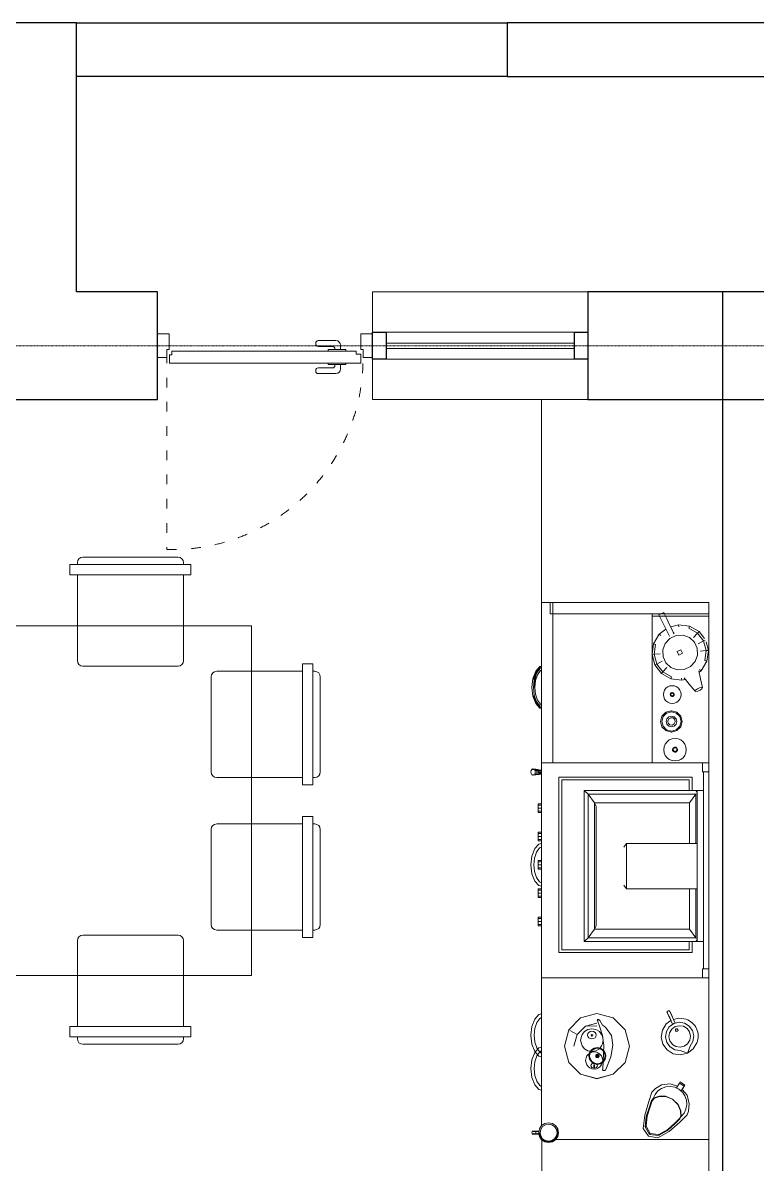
# Model space of a CAD drawing. Header units: millimetres. Extents: x 220309 to 250673, y 235861 to 255830.
# Drawn here: x 236499 to 239228, y 251156 to 255398 of the extents above; entities that cross this region are included whole.
import ezdxf

# ---------------------------------------------------------------- set-up
doc = ezdxf.new("R2010")
doc.units = ezdxf.units.MM
doc.linetypes.add('ACAD_ISO03W100', pattern=[30, 12, -18])
doc.linetypes.add('DASHDOTX2', pattern=[2, 1, -0.5, 0, -0.5])
for name, color, linetype, lineweight in [('Axes', 40, 'DASHDOTX2', 9), ('Door', 59, 'Continuous', 9), ('furniture', 46, 'Continuous', 9), ('Line', 7, 'Continuous', 9), ('Profile', 4, 'Continuous', 15), ('Wall', 5, 'Continuous', 30), ('winows', 4, 'Continuous', 18)]:
    doc.layers.add(name, color=color, linetype=linetype, lineweight=lineweight)

# ---------------------------------------------------------------- blocks, each defined once
blk = doc.blocks.new('q1')
at = {"layer": 'Door', "lineweight": 9}
for p, q in [((-680.9, 70), (-680.9, 86)), ((-663.1, 103.7), (-597.4, 103.7)), ((-588.5, 94.9), (-588.5, 91.3)), ((-45.3, 64.6), (-756.7, 64.6)), ((-756.7, 64.6), (-756.7, 31.8)), ((-699.8, 64.8), (-699.8, 70)), ((-699.8, 70), (-635.1, 70)), ((-659.6, 73.6), (-659.6, 70)), ((-597.4, 82.4), (-650.7, 82.4)), ((-635.1, 70), (-635.1, 64.8)), ((-45.3, 64.6), (-45.3, 34.3)), ((-756.7, 31.8), (-738.9, 31.8)), ((-738.9, 31.8), (-738.9, 20.2)), ((-54.2, 20.2), (-738.9, 20.2)), ((-699.8, 14), (-699.8, 20.2)), ((-635.1, 14), (-699.8, 14)), ((-680.9, 14), (-680.9, -1.1)), ((-659.6, 11.4), (-659.6, 14)), ((-597.4, 2.5), (-650.7, 2.5)), ((-635.1, 20.1), (-635.1, 14)), ((-45.3, 34.3), (-54.2, 34.3)), ((-54.2, 34.3), (-54.2, 20.2)), ((-663.1, -18.8), (-597.4, -18.8)), ((-588.5, -9.9), (-588.5, -6.4))]:
    blk.add_line(p, q, dxfattribs=at)
at = {"layer": 'Door', "linetype": 'ACAD_ISO03W100', "lineweight": 9, "ltscale": 3}
blk.add_lwpolyline([(-35.6, 29), (-35.6, 757.9)], dxfattribs=at)
at = {"layer": 'Door', "lineweight": 9}
for points in [[(-800, 44.4), (-764.4, 44.4), (-764.4, 13.6), (-755.6, 13.6), (-755.6, -44.4), (-800, -44.4)], [(0, 44.4), (-35.6, 44.4), (-35.6, 13.6), (-44.4, 13.6), (-44.4, -44.4), (0, -44.4)]]:
    blk.add_lwpolyline(points, close=True, dxfattribs=at)
at = {"layer": 'Door', "linetype": 'ACAD_ISO03W100', "lineweight": 9, "ltscale": 3}
blk.add_arc((-53.3, 47), 711.1, 88.5671, 180.2072, dxfattribs=at)
at = {"layer": 'Door', "lineweight": 9}
for centre, radius, start, end in [((-663.1, 86), 17.8, 90, 180), ((-597.4, 94.9), 8.89, 0, 90), ((-597.4, 91.3), 8.89, 270, 0), ((-650.7, 73.6), 8.89, 90, 180), ((-650.7, 11.4), 8.89, 180, 270), ((-597.4, -6.4), 8.89, 0, 90), ((-663.1, -1.1), 17.8, 180, 270), ((-597.4, -9.9), 8.89, 270, 0)]:
    blk.add_arc(centre, radius, start, end, dxfattribs=at)
blk = doc.blocks.new('1151')
at = {"color": 0}
for p, q in [((-1589.7, 173.1), (-1589.7, -417.5)), ((1606.4, 173.1), (-1589.7, 173.1)), ((-1547.6, -417.5), (-1547.6, 173.1)), ((-1538.4, 173.2), (-1538.4, -37.8)), ((-1410.6, 170.7), (-1442.8, 162.3)), ((-1410.6, 170.7), (-1410.1, 162.7)), ((-1370.6, 164.9), (-1410.6, 170.7)), ((-993.6, 173.2), (-993.6, 148.9)), ((-993.6, -449.2), (-993.6, 173.1)), ((-960.2, 148.9), (-960.2, 173.2)), ((-227, 173.2), (-227, 148.9)), ((-193.6, 148.9), (-193.6, 173.2)), ((406.4, -396.1), (406.4, 173.1)), ((-1501.5, 100.8), (-1481.5, 136)), ((-1494, 98.1), (-1475.5, 130.6)), ((-1481.5, 136), (-1455.1, 156.3)), ((-1481.5, 136), (-1475.5, 130.6)), ((-1475.5, 130.6), (-1446.1, 153.3)), ((-1475.5, 130.6), (-1458.6, 115.5)), ((-1446.1, 153.3), (-1449, 159.3)), ((-1410.1, 162.7), (-1446.1, 153.3)), ((-1446.1, 153.3), (-1436, 132.9)), ((-1441.8, 119.2), (-1419, 129.8)), ((-1419, 129.8), (-1393.8, 130.7)), ((-1410.1, 162.7), (-1408.5, 140)), ((-1373, 157.4), (-1410.1, 162.7)), ((-1393.8, 130.7), (-1370, 121.7)), ((-1370.6, 164.9), (-1373, 157.4)), ((-1335.5, 144.1), (-1370.6, 164.9)), ((-1335.5, 144.1), (-1340.6, 138.2)), ((-1329.7, 136.6), (-1335.5, 144.1)), ((-1305.2, 141.9), (-1335.3, 135.3)), ((-1272.7, 148.7), (-1305.2, 141.9)), ((-1272.7, 148.7), (-1273.8, 145.5)), ((-1273.8, 145.5), (-1272, 138.4)), ((-1268.8, 146.7), (-1272.7, 148.7)), ((-1272, 138.4), (-1268, 130)), ((-1263.8, 140.3), (-1268.8, 146.7)), ((-1268, 130), (-1263.4, 123.4)), ((-1259.9, 131.8), (-1263.8, 140.3)), ((-1258.5, 124.5), (-1259.9, 131.8)), ((-993.6, 148.9), (-960.2, 148.9)), ((-960.2, 153.2), (-227, 153.2)), ((-889.8, 129.1), (-889.8, 152.8)), ((-889.8, -290.2), (-889.8, 130.7)), ((-329.3, 129.1), (-889.8, 129.1)), ((-889.8, 129.1), (-885.6, 125.9)), ((-693.9, 128.9), (-524.6, 128.9)), ((-693.9, -133.4), (-693.9, 128.9)), ((-524.6, 128.9), (-524.6, -133.4)), ((-333.5, 125.9), (-329.3, 129.1)), ((-329.3, 152.8), (-329.3, 129.1)), ((-329.3, 129.1), (-329.3, -290.2)), ((-227, 148.9), (-193.6, 148.9)), ((-193.6, -443.6), (-193.6, 148.9)), ((47.5, 128.3), (70.2, 114.3)), ((-1506.6, 60.3), (-1501.5, 100.8)), ((-1501.5, 100.8), (-1494, 98.1)), ((-1467.3, 76.7), (-1458.8, 100.6)), ((-1458.8, 100.6), (-1441.8, 119.2)), ((-1370, 121.7), (-1351.3, 104.2)), ((-1351.3, 104.2), (-1340.6, 81)), ((-1308.6, 80.3), (-1285.7, 99.5)), ((-1285.7, 99.5), (-1259.9, 121.2)), ((-1263.4, 123.4), (-1259.9, 121.2)), ((-1259.9, 121.2), (-1258.5, 124.5)), ((-1063.2, 83.1), (-1053.2, 87.4)), ((-1053.2, 87.4), (-1042, 88.9)), ((-1042, 88.9), (-1030.9, 87.4)), ((-1030.9, 87.4), (-1020.9, 83.1)), ((-889.8, 110.1), (-940.5, 110.1)), ((-940.5, 110.1), (-940.5, -384.5)), ((-889.8, 99.6), (-929.9, 99.6)), ((-929.9, 99.6), (-929.9, -373.9)), ((-878.9, 125.9), (-876.4, 124.8)), ((-876.4, 124.8), (-693.9, 124.8)), ((-876.4, 124.8), (-876.4, -275.9)), ((-844.5, 100.9), (-876.4, 124.8)), ((-844.5, 100.9), (-693.9, 100.9)), ((-844.5, -252), (-844.5, 100.9)), ((-524.6, 124.8), (-342.7, 124.8)), ((-524.6, 100.9), (-374.6, 100.9)), ((-342.7, 124.8), (-374.6, 100.9)), ((-374.6, 100.9), (-374.6, -252)), ((-342.7, 124.8), (-340.2, 125.9)), ((-342.7, -275.9), (-342.7, 124.8)), ((-287.9, 110.1), (-329.3, 110.1)), ((-298.5, 99.6), (-329.3, 99.6)), ((-298.5, -373.9), (-298.5, 99.6)), ((-287.9, -384.5), (-287.9, 110.1)), ((-44.6, 61.5), (-40.4, 87.9)), ((-25.6, 82.4), (-14.9, 99.9)), ((-14.9, 99.9), (1.7, 111.9)), ((-13.9, 78), (-5.7, 91.4)), ((-5.7, 91.4), (7, 100.5)), ((1.7, 111.9), (21.7, 116.7)), ((7, 100.5), (22.2, 104.2)), ((21.7, 116.7), (42, 113.5)), ((22.2, 104.2), (37.6, 101.7)), ((37.6, 101.7), (51, 93.6)), ((42, 113.5), (59.5, 102.8)), ((51, 93.6), (60.1, 80.9)), ((59.5, 102.8), (85.9, 92.7)), ((70.2, 114.3), (85.9, 92.7)), ((85.9, 92.7), (76.3, 66.2)), ((85.9, 92.7), (92.1, 66.8)), ((242, 92.3), (220.9, 73.2)), ((273.9, 99.9), (242, 92.3)), ((244.6, 83.6), (260.4, 89.2)), ((260.4, 89.2), (277.1, 90.6)), ((300.9, 97), (273.9, 99.9)), ((277.1, 90.6), (293.6, 87.5)), ((293.6, 87.5), (308.7, 80.3)), ((315.4, 91.7), (300.9, 97)), ((315.4, 91.7), (342.9, 64.7)), ((-1506.6, 60.3), (-1498.7, 60.7)), ((-1498.6, 30.8), (-1506.6, 60.3)), ((-1473, 43.4), (-1479, 40.4)), ((-1466, 51.1), (-1467.3, 76.7)), ((-1455.2, 27.9), (-1466, 51.1)), ((-1400.3, 74.7), (-1413.7, 68.2)), ((-1413.7, 68.2), (-1407, 54.5)), ((-1407, 54.5), (-1393.6, 61.1)), ((-1393.6, 61.1), (-1400.3, 74.7)), ((-1339.3, 55.4), (-1347.8, 31.5)), ((-1340.6, 81), (-1339.3, 55.4)), ((-1300, 71.8), (-1307.9, 71.4)), ((-1305.1, 31.3), (-1300, 71.8)), ((-1300, 71.8), (-1303.5, 84.6)), ((-1279.9, 36.6), (-1278.8, 45.3)), ((-1278.8, 45.3), (-1275.4, 53.2)), ((-1275.4, 53.2), (-1270.2, 59.9)), ((-1270.2, 59.9), (-1263.6, 65.1)), ((-1263.6, 65.1), (-1255.7, 68.4)), ((-1255.7, 68.4), (-1246.9, 69.6)), ((-1252, 41.7), (-1250.6, 42.9)), ((-1250.6, 42.9), (-1248.8, 43.6)), ((-1250.3, 42.4), (-1248.7, 43)), ((-1248.8, 43.6), (-1246.9, 43.9)), ((-1248.7, 43), (-1246.9, 43.3)), ((-1246.9, 69.6), (-1238.1, 68.4)), ((-1246.9, 43.9), (-1245, 43.6)), ((-1246.9, 43.3), (-1245.1, 43)), ((-1245.1, 43), (-1243.5, 42.4)), ((-1245, 43.6), (-1243.2, 42.9)), ((-1243.2, 42.9), (-1241.7, 41.7)), ((-1238.1, 68.4), (-1230.2, 65.1)), ((-1230.2, 65.1), (-1223.5, 59.9)), ((-1223.5, 59.9), (-1218.4, 53.2)), ((-1218.4, 53.2), (-1215, 45.3)), ((-1215, 45.3), (-1213.8, 36.6)), ((-1181.3, 53.7), (-1186.7, 33.7)), ((-1182.7, 33.7), (-1177.9, 51.7)), ((-1167.1, 67.9), (-1181.3, 53.7)), ((-1177.9, 51.7), (-1165.1, 64.5)), ((-1147.1, 73.3), (-1167.1, 67.9)), ((-1167.1, 33.7), (-1164.4, 43.8)), ((-1165.1, 64.5), (-1147.1, 69.3)), ((-1164.4, 43.8), (-1157.2, 51)), ((-1154.1, 45.8), (-1159.9, 39.4)), ((-1157.2, 51), (-1147.1, 53.7)), ((-1145.7, 47.6), (-1154.1, 45.8)), ((-1127.1, 67.9), (-1147.1, 73.3)), ((-1147.1, 69.3), (-1129.1, 64.5)), ((-1147.1, 53.7), (-1137, 51)), ((-1137.8, 44.1), (-1145.7, 47.6)), ((-1133.5, 36.6), (-1137.8, 44.1)), ((-1137, 51), (-1129.8, 43.8)), ((-1129.8, 43.8), (-1127.1, 33.7)), ((-1129.1, 64.5), (-1116.3, 51.7)), ((-1112.9, 53.7), (-1127.1, 67.9)), ((-1116.3, 51.7), (-1111.4, 33.7)), ((-1107.5, 33.7), (-1112.9, 53.7)), ((-1084, 46.9), (-1082.5, 58)), ((-1082.5, 35.7), (-1084, 46.9)), ((-1082.5, 58), (-1078.3, 68.1)), ((-1078.3, 68.1), (-1071.7, 76.6)), ((-1071.7, 76.6), (-1063.2, 83.1)), ((-1051.3, 46.9), (-1051, 49.4)), ((-1051, 44.4), (-1051.3, 46.9)), ((-1051, 49.4), (-1050.1, 51.6)), ((-1050.1, 42.2), (-1051, 44.4)), ((-1050.6, 46.9), (-1050.3, 49.2)), ((-1050.3, 44.6), (-1050.6, 46.9)), ((-1050.3, 49.2), (-1049.4, 51.2)), ((-1049.4, 42.6), (-1050.3, 44.6)), ((-1050.1, 51.6), (-1048.6, 53.4)), ((-1049.5, 46.9), (-1049.2, 48.8)), ((-1049.2, 45), (-1049.5, 46.9)), ((-1049.4, 51.2), (-1048.1, 52.9)), ((-1048.1, 40.9), (-1049.4, 42.6)), ((-1049.2, 48.8), (-1048.5, 50.4)), ((-1048.5, 43.3), (-1049.2, 45)), ((-1048.6, 53.4), (-1046.7, 54.9)), ((-1048.5, 50.4), (-1047.4, 51.9)), ((-1047.4, 41.9), (-1048.5, 43.3)), ((-1048.1, 52.9), (-1046.4, 54.3)), ((-1047.4, 51.9), (-1046, 53)), ((-1046.7, 54.9), (-1044.5, 55.8)), ((-1046.4, 54.3), (-1044.3, 55.1)), ((-1046, 53), (-1044.3, 53.7)), ((-1044.5, 55.8), (-1042, 56.2)), ((-1044.3, 55.1), (-1042, 55.4)), ((-1044.3, 53.7), (-1042.4, 53.9)), ((-1042.4, 53.9), (-1040.6, 53.7)), ((-1042, 56.2), (-1039.6, 55.8)), ((-1042, 55.4), (-1039.8, 55.1)), ((-1040.6, 53.7), (-1038.9, 53)), ((-1039.8, 55.1), (-1037.7, 54.3)), ((-1039.6, 55.8), (-1037.4, 54.9)), ((-1038.9, 53), (-1037.5, 51.9)), ((-1037.7, 54.3), (-1036, 52.9)), ((-1037.5, 51.9), (-1036.4, 50.4)), ((-1036.4, 43.3), (-1037.5, 41.9)), ((-1037.4, 54.9), (-1035.5, 53.4)), ((-1036.4, 50.4), (-1035.7, 48.8)), ((-1035.7, 45), (-1036.4, 43.3)), ((-1036, 52.9), (-1034.7, 51.2)), ((-1034.7, 42.6), (-1036, 40.9)), ((-1035.7, 48.8), (-1035.4, 46.9)), ((-1035.4, 46.9), (-1035.7, 45)), ((-1035.5, 53.4), (-1034, 51.6)), ((-1034.7, 51.2), (-1033.8, 49.2)), ((-1033.8, 44.6), (-1034.7, 42.6)), ((-1034, 51.6), (-1033.1, 49.4)), ((-1033.1, 44.4), (-1034, 42.2)), ((-1033.8, 49.2), (-1033.5, 46.9)), ((-1033.5, 46.9), (-1033.8, 44.6)), ((-1033.1, 49.4), (-1032.8, 46.9)), ((-1032.8, 46.9), (-1033.1, 44.4)), ((-1020.9, 83.1), (-1012.4, 76.6)), ((-1012.4, 76.6), (-1005.8, 68.1)), ((-1005.8, 68.1), (-1001.6, 58)), ((-1001.6, 58), (-1000.1, 46.9)), ((-1000.1, 46.9), (-1001.6, 35.7)), ((-64.4, 30.1), (-25.9, 47.8)), ((-39.8, 41.4), (-44.6, 61.5)), ((-28.9, 62.1), (-25.6, 82.4)), ((-24.1, 42.2), (-28.9, 62.1)), ((-16.3, 62.6), (-13.9, 78)), ((-12.7, 47.4), (-16.3, 62.6)), ((-3.5, 34.7), (-12.7, 47.4)), ((-2.4, 57.9), (-5.1, 55)), ((-5.1, 55), (-5, 51)), ((-5, 51), (-2, 48.2)), ((1.6, 58.1), (-2.4, 57.9)), ((-2, 48.2), (2, 48.4)), ((4.6, 55.4), (1.6, 58.1)), ((2, 48.4), (4.8, 51.3)), ((4.8, 51.3), (4.6, 55.4)), ((61.3, 50.3), (53.1, 36.9)), ((60.1, 80.9), (63.8, 65.7)), ((63.8, 65.7), (61.3, 50.3)), ((73.1, 45.9), (62.3, 28.4)), ((76.3, 66.2), (73.1, 45.9)), ((92.1, 66.8), (87.9, 40.4)), ((204.4, 83.8), (193, 66.2)), ((193, 66.2), (197.4, 63.3)), ((197.4, 63.3), (208.9, 81)), ((197.4, 63.3), (215.1, 51.9)), ((199.4, 28.7), (209.1, 55.8)), ((208.9, 81), (204.4, 83.8)), ((208.9, 81), (213.3, 78.1)), ((210.5, 79.9), (208.9, 81)), ((208.9, 81), (226.5, 69.5)), ((209.7, 29.7), (212.7, 46.2)), ((212.7, 46.2), (219.9, 61.3)), ((213.3, 78.1), (226.5, 69.5)), ((215.1, 51.9), (216.3, 53.8)), ((219.9, 61.3), (230.8, 74.1)), ((226.5, 69.5), (221.7, 72.7)), ((226.5, 69.5), (225.3, 67.7)), ((230.8, 74.1), (244.6, 83.6)), ((276.9, 58.4), (256.3, 37.8)), ((257.3, 37.3), (277.3, 57.2)), ((300.2, 68.2), (276.9, 58.4)), ((277.3, 57.2), (299.7, 66.7)), ((299.7, 66.7), (318.7, 68)), ((319.9, 69.6), (300.2, 68.2)), ((308.7, 80.3), (321.5, 69.5)), ((318.7, 68), (328.4, 63.5)), ((330, 65), (319.9, 69.6)), ((321.5, 69.5), (322.1, 68.6)), ((328.4, 63.5), (344.8, 47)), ((347.1, 47.8), (330, 65)), ((342.9, 64.7), (376.8, 25.6)), ((344.8, 47), (370, 19.7)), ((373.1, 19.5), (347.1, 47.8)), ((-1547.9, 6.7), (-1551.7, 4.8)), ((-1551.7, 4.8), (-1543.1, -12.7)), ((-1538.9, 11.1), (-1547.9, 6.7)), ((-1543.1, -12.7), (-1464.5, 25.9)), ((-1525.4, 17.7), (-1538.9, 11.1)), ((-1509.1, 25.7), (-1525.4, 17.7)), ((-1493.1, 33.5), (-1509.1, 25.7)), ((-1483.9, 38), (-1493.1, 33.5)), ((-1471.1, -12), (-1490.3, 13.2)), ((-1479, 40.4), (-1483.9, 38)), ((-1436.5, 10.4), (-1455.2, 27.9)), ((-1412.8, 1.4), (-1436.5, 10.4)), ((-1387.6, 2.3), (-1412.8, 1.4)), ((-1364.8, 12.8), (-1387.6, 2.3)), ((-1347.8, 31.5), (-1364.8, 12.8)), ((-1331, 1.5), (-1360.5, -21.2)), ((-1331, 1.5), (-1348, 16.6)), ((-1312.5, 34), (-1331, 1.5)), ((-1325.1, -3.9), (-1331, 1.5)), ((-1325.1, -3.9), (-1305.1, 31.3)), ((-1305.1, 31.3), (-1312.5, 34)), ((-1278.8, 27.8), (-1279.9, 36.6)), ((-1275.4, 19.9), (-1278.8, 27.8)), ((-1270.2, 13.2), (-1275.4, 19.9)), ((-1263.6, 8), (-1270.2, 13.2)), ((-1255.7, 4.7), (-1263.6, 8)), ((-1246.9, 3.5), (-1255.7, 4.7)), ((-1254.2, 36.6), (-1253.9, 38.5)), ((-1253.9, 34.6), (-1254.2, 36.6)), ((-1253.9, 38.5), (-1253.2, 40.2)), ((-1253.2, 32.9), (-1253.9, 34.6)), ((-1253.6, 36.6), (-1253.4, 38.4)), ((-1253.4, 34.8), (-1253.6, 36.6)), ((-1253.4, 38.4), (-1252.7, 40)), ((-1252.7, 33.2), (-1253.4, 34.8)), ((-1253.2, 40.2), (-1252, 41.7)), ((-1252, 31.4), (-1253.2, 32.9)), ((-1252.8, 36.6), (-1252.6, 38)), ((-1252.6, 35.1), (-1252.8, 36.6)), ((-1252.7, 40), (-1251.6, 41.3)), ((-1251.6, 31.8), (-1252.7, 33.2)), ((-1252.6, 38), (-1252, 39.4)), ((-1252, 33.8), (-1252.6, 35.1)), ((-1252, 39.4), (-1251.1, 40.5)), ((-1251.1, 32.7), (-1252, 33.8)), ((-1250.6, 30.3), (-1252, 31.4)), ((-1251.6, 41.3), (-1250.3, 42.4)), ((-1250.3, 30.8), (-1251.6, 31.8)), ((-1251.1, 40.5), (-1250, 41.4)), ((-1250, 31.8), (-1251.1, 32.7)), ((-1248.8, 29.5), (-1250.6, 30.3)), ((-1248.7, 30.1), (-1250.3, 30.8)), ((-1250, 41.4), (-1248.7, 41.9)), ((-1248.7, 31.2), (-1250, 31.8)), ((-1246.9, 29.3), (-1248.8, 29.5)), ((-1248.7, 41.9), (-1247.2, 42.1)), ((-1247.2, 31), (-1248.7, 31.2)), ((-1246.9, 29.8), (-1248.7, 30.1)), ((-1247.2, 42.1), (-1245.7, 41.9)), ((-1245.7, 31.2), (-1247.2, 31)), ((-1245.1, 30.1), (-1246.9, 29.8)), ((-1245, 29.5), (-1246.9, 29.3)), ((-1238.1, 4.7), (-1246.9, 3.5)), ((-1245.7, 41.9), (-1244.4, 41.4)), ((-1244.4, 31.8), (-1245.7, 31.2)), ((-1243.5, 30.8), (-1245.1, 30.1)), ((-1243.2, 30.3), (-1245, 29.5)), ((-1244.4, 41.4), (-1243.3, 40.5)), ((-1243.3, 32.7), (-1244.4, 31.8)), ((-1243.5, 42.4), (-1242.1, 41.3)), ((-1242.1, 31.8), (-1243.5, 30.8)), ((-1243.3, 40.5), (-1242.4, 39.4)), ((-1242.4, 33.8), (-1243.3, 32.7)), ((-1241.7, 31.4), (-1243.2, 30.3)), ((-1242.4, 39.4), (-1241.9, 38)), ((-1241.9, 35.1), (-1242.4, 33.8)), ((-1242.1, 41.3), (-1241.1, 40)), ((-1241.1, 33.2), (-1242.1, 31.8)), ((-1241.9, 38), (-1241.7, 36.6)), ((-1241.7, 36.6), (-1241.9, 35.1)), ((-1241.7, 41.7), (-1240.6, 40.2)), ((-1240.6, 32.9), (-1241.7, 31.4)), ((-1241.1, 40), (-1240.4, 38.4)), ((-1240.4, 34.8), (-1241.1, 33.2)), ((-1240.6, 40.2), (-1239.9, 38.5)), ((-1239.9, 34.6), (-1240.6, 32.9)), ((-1240.4, 38.4), (-1240.2, 36.6)), ((-1240.2, 36.6), (-1240.4, 34.8)), ((-1239.9, 38.5), (-1239.6, 36.6)), ((-1239.6, 36.6), (-1239.9, 34.6)), ((-1230.2, 8), (-1238.1, 4.7)), ((-1223.5, 13.2), (-1230.2, 8)), ((-1218.4, 19.9), (-1223.5, 13.2)), ((-1215, 27.8), (-1218.4, 19.9)), ((-1213.8, 36.6), (-1215, 27.8)), ((-1186.7, 33.7), (-1186.4, 32.6)), ((-1186.7, 32.6), (-1186.3, 32.6)), ((-1181.2, 12.6), (-1186.7, 32.6)), ((-1177.9, 15.7), (-1182.7, 33.7)), ((-1167, -1.6), (-1181.2, 12.6)), ((-1165.1, 2.9), (-1177.9, 15.7)), ((-1164.4, 23.6), (-1167.1, 33.7)), ((-1147.1, -2), (-1165.1, 2.9)), ((-1157.2, 16.4), (-1164.4, 23.6)), ((-1159.9, 39.4), (-1160.8, 30.8)), ((-1160.8, 30.8), (-1156.5, 23.3)), ((-1147.1, 13.7), (-1157.2, 16.4)), ((-1156.5, 23.3), (-1148.6, 19.8)), ((-1148.6, 19.8), (-1140.2, 21.6)), ((-1137, 16.4), (-1147.1, 13.7)), ((-1129.1, 2.9), (-1147.1, -2)), ((-1140.2, 21.6), (-1134.4, 28)), ((-1129.8, 23.6), (-1137, 16.4)), ((-1134.4, 28), (-1133.5, 36.6)), ((-1127.1, 33.7), (-1129.8, 23.6)), ((-1116.3, 15.7), (-1129.1, 2.9)), ((-1112.8, 12.6), (-1127, -1.6)), ((-1111.4, 33.7), (-1116.3, 15.7)), ((-1107.4, 32.6), (-1112.8, 12.6)), ((-1107.8, 32.6), (-1107.5, 33.7)), ((-1107.8, 32.6), (-1107.4, 32.6)), ((-1078.3, 25.7), (-1082.5, 35.7)), ((-1071.7, 17.2), (-1078.3, 25.7)), ((-1063.2, 10.7), (-1071.7, 17.2)), ((-1053.2, 6.4), (-1063.2, 10.7)), ((-1042, 4.9), (-1053.2, 6.4)), ((-1048.6, 40.3), (-1050.1, 42.2)), ((-1046.7, 38.9), (-1048.6, 40.3)), ((-1046.4, 39.5), (-1048.1, 40.9)), ((-1046, 40.8), (-1047.4, 41.9)), ((-1044.5, 38), (-1046.7, 38.9)), ((-1044.3, 38.7), (-1046.4, 39.5)), ((-1044.3, 40.1), (-1046, 40.8)), ((-1042, 37.6), (-1044.5, 38)), ((-1042.4, 39.9), (-1044.3, 40.1)), ((-1042, 38.4), (-1044.3, 38.7)), ((-1040.6, 40.1), (-1042.4, 39.9)), ((-1039.8, 38.7), (-1042, 38.4)), ((-1039.6, 38), (-1042, 37.6)), ((-1030.9, 6.4), (-1042, 4.9)), ((-1038.9, 40.8), (-1040.6, 40.1)), ((-1037.7, 39.5), (-1039.8, 38.7)), ((-1037.4, 38.9), (-1039.6, 38)), ((-1037.5, 41.9), (-1038.9, 40.8)), ((-1036, 40.9), (-1037.7, 39.5)), ((-1035.5, 40.3), (-1037.4, 38.9)), ((-1034, 42.2), (-1035.5, 40.3)), ((-1020.9, 10.7), (-1030.9, 6.4)), ((-1012.4, 17.2), (-1020.9, 10.7)), ((-1005.8, 25.7), (-1012.4, 17.2)), ((-1001.6, 35.7), (-1005.8, 25.7)), ((-329.3, -290.2), (-329.3, 28.5)), ((-72, 24.9), (-69.2, 27.9)), ((-71.8, 20.9), (-72, 24.9)), ((-68.9, 18.1), (-71.8, 20.9)), ((-69.2, 27.9), (-64.4, 30.1)), ((-68.9, 18.1), (-64.8, 18.3)), ((-67.7, 28.6), (-60, 32.1)), ((-64.8, 18.3), (-21.7, 38.1)), ((-64.8, 18.3), (-64.2, 18.6)), ((-64.2, 18.6), (-62.6, 19.3)), ((-57.7, 33.2), (-48.4, 37.4)), ((-56.2, 22.3), (-33.9, 32.5)), ((-22.7, 14), (-35.6, 31.7)), ((-12, 25.5), (-24.1, 42.2)), ((0, 0), (-22.7, 14)), ((5.5, 14.8), (-12, 25.5)), ((9.8, 26.6), (-3.5, 34.7)), ((26.4, -4.2), (0, 0)), ((25.8, 11.6), (5.5, 14.8)), ((25.3, 24.1), (9.8, 26.6)), ((40.5, 27.7), (25.3, 24.1)), ((45.7, 16.4), (25.8, 11.6)), ((52.3, 2), (26.4, -4.2)), ((53.1, 36.9), (40.5, 27.7)), ((62.3, 28.4), (45.7, 16.4)), ((73.9, 17.7), (52.3, 2)), ((87.9, 40.4), (73.9, 17.7)), ((203.9, -2.8), (199.4, 28.7)), ((211, 13), (209.7, 29.7)), ((216.6, -2.8), (211, 13)), ((245.5, 11.4), (245.2, -12.6)), ((256.3, 37.8), (245.5, 11.4)), ((246.7, -11.2), (246.9, 11.9)), ((246.9, 11.9), (257.3, 37.3)), ((370, 19.7), (388.3, -12.9)), ((392.2, -14.3), (373.1, 19.5)), ((400.9, -17), (376.8, 25.6)), ((-1547.6, -37.8), (-993.6, -37.8)), ((-1471.1, -12), (-1465.9, -6.1)), ((-1436, -32.9), (-1471.1, -12)), ((-1436, -32.9), (-1433.5, -25.3)), ((-1395.9, -38.6), (-1436, -32.9)), ((-1433.5, -25.3), (-1396.5, -30.6)), ((-1396.5, -30.6), (-1398.1, -8)), ((-1396.5, -30.6), (-1360.5, -21.2)), ((-1395.9, -38.6), (-1396.5, -30.6)), ((-1357, -28.4), (-1395.9, -38.6)), ((-1360.5, -21.2), (-1370.5, -0.8)), ((-1360.5, -21.2), (-1357, -28.4)), ((-1357, -28.4), (-1325.1, -3.9)), ((-1147, -7), (-1167, -1.6)), ((-1127, -1.6), (-1147, -7)), ((217.3, -26.1), (203.9, -2.8)), ((226.2, -16.6), (216.6, -2.8)), ((231, -38.7), (217.3, -26.1)), ((238.9, -27.5), (226.2, -16.6)), ((266, -50.9), (231, -38.7)), ((254.1, -34.7), (238.9, -27.5)), ((245.2, -12.6), (251.8, -31)), ((253, -28.9), (246.7, -11.2)), ((251.8, -31), (261.7, -40.6)), ((262.6, -38.2), (253, -28.9)), ((256, -35), (254.1, -34.7)), ((261.7, -40.6), (284.8, -48.3)), ((284.8, -45.6), (262.6, -38.2)), ((388.3, -12.9), (384.6, -45)), ((388.2, -47.6), (392.2, -14.3)), ((392.2, -14.3), (388.3, -12.9)), ((394.3, -51.9), (400.9, -17)), ((316.3, -65.8), (266, -50.9)), ((320, -56.8), (284.8, -45.6)), ((284.8, -48.3), (321.3, -59.9)), ((316.3, -65.8), (365.9, -71.2)), ((357, -60.4), (320, -56.8)), ((321.3, -59.9), (359.6, -63.6)), ((384.6, -45), (357, -60.4)), ((359.6, -63.6), (357, -60.4)), ((359.6, -63.6), (388.2, -47.6)), ((365.9, -71.2), (394.3, -51.9)), ((388.2, -47.6), (384.6, -45)), ((-0.9, -138.5), (59.6, -122.3)), ((-0.9, -138.5), (59.6, -122.3)), ((59.6, -122.3), (120.1, -138.5)), ((59.6, -122.3), (120.1, -138.5)), ((-693.9, -133.4), (-524.6, -133.4)), ((-679.9, -143.9), (-693.9, -133.4)), ((-524.6, -133.4), (-538.6, -143.9)), ((-45.2, -182.8), (-0.9, -138.5)), ((-45.1, -182.8), (-0.9, -138.5)), ((120.1, -138.5), (164.4, -182.8)), ((120.1, -138.5), (164.4, -182.8)), ((-61.4, -243.3), (-45.1, -182.8)), ((-61.4, -243.3), (-45.2, -182.8)), ((-18.2, -223.2), (-10.5, -211.3)), ((-10.5, -211.3), (19.9, -189.3)), ((-10.5, -211.3), (-10.5, -214.4)), ((19.9, -189.3), (55.7, -184.1)), ((55.7, -184.1), (100, -191.2)), ((84.1, -212.5), (96.2, -210.1)), ((96.2, -210.1), (108.3, -212.5)), ((100, -191.2), (146.9, -210.7)), ((146.9, -210.5), (146.9, -211)), ((148.6, -211.2), (146.9, -210.5)), ((148.7, -211.4), (148.6, -211.2)), ((148.8, -211.5), (148.7, -211.4)), ((148.7, -211.6), (148.8, -211.5)), ((148.8, -211.5), (149, -212)), ((149.5, -213), (149, -211.9)), ((164.4, -182.8), (180.6, -243.3)), ((164.4, -182.8), (180.7, -243.3)), ((-876.4, -275.9), (-844.5, -252)), ((-831.1, -246.1), (-844.5, -252)), ((-844.5, -252), (-374.6, -252)), ((-388, -246.1), (-831.1, -246.1)), ((-374.6, -252), (-388, -246.1)), ((-374.6, -252), (-342.7, -275.9)), ((-45.1, -303.8), (-61.4, -243.3)), ((-45.2, -303.8), (-61.4, -243.3)), ((-38.7, -237.4), (-39, -238.7)), ((-39, -238.7), (-38.7, -237.5)), ((-39, -238.7), (-38.7, -237.7)), ((-39, -238.7), (-38.7, -237.9)), ((-38.7, -238.3), (-39, -238.7)), ((-39, -238.7), (-38.7, -238.7)), ((-39, -238.7), (-38.7, -239.5)), ((-38.7, -239.1), (-39, -238.7)), ((-39, -238.7), (-38.7, -240.3)), ((-38.7, -240.5), (-39, -238.7)), ((-39, -238.7), (-38.7, -240.7)), ((-38.7, -240.7), (-39, -238.7)), ((-38.7, -237.5), (-38.4, -236.7)), ((-38.4, -236.8), (-38.7, -237.4)), ((-38.3, -241.2), (-38.7, -240.7)), ((-38.4, -236.8), (-38, -235.5)), ((-38.3, -237.2), (-38, -236.4)), ((-38.3, -240.9), (-38, -240.6)), ((-38, -241.1), (-38.3, -240.9)), ((-38, -241.5), (-38.3, -241.2)), ((-38, -235.5), (-37.1, -233.5)), ((-38, -240.6), (-37.1, -240.5)), ((-38, -240.6), (-38, -241.1)), ((-37.1, -241.1), (-38, -240.6)), ((-38, -241.1), (-38, -241.5)), ((-37.1, -241.1), (-38, -241.1)), ((-38, -241.5), (-36.7, -241.5)), ((-37.1, -241.7), (-38, -241.5)), ((-37.7, -236.4), (-37.7, -236.2)), ((-37.7, -237.3), (-37.7, -236.4)), ((-37.1, -233.7), (-37.4, -235)), ((-37.3, -240.6), (-37.1, -241.1)), ((-37.2, -233.9), (-37.1, -233.7)), ((-35.1, -232.5), (-37.1, -233.5)), ((-37.1, -233.7), (-35.1, -232.5)), ((-37.1, -233.5), (-36.9, -233.6)), ((-37.1, -233.5), (-37.1, -233.7)), ((-37.1, -233.7), (-37.1, -234.7)), ((-37.1, -241.1), (-35.4, -240.5)), ((-37.1, -240.5), (-37.1, -240.7)), ((-36.7, -241.5), (-37.1, -241.1)), ((-37.1, -241.7), (-36.1, -241.4)), ((-37.1, -241.5), (-37.1, -241.7)), ((-36.7, -241.5), (-35.1, -240.8)), ((-35.1, -240.8), (-36.1, -241.4)), ((-36.1, -241.4), (-36, -241.2)), ((-36.1, -241.4), (-36.1, -241.2)), ((-35.1, -232.5), (-35.4, -232.8)), ((-35.4, -232.8), (-35.4, -233.2)), ((-35.1, -233.1), (-35.4, -232.8)), ((-35.4, -240.9), (-35.1, -240.3)), ((-35.4, -240.5), (-35.4, -240.9)), ((-35.4, -240.9), (-35.1, -240.7)), ((-35.1, -232.5), (-18.2, -223.2)), ((-35.1, -240.8), (-10.5, -232.4)), ((-35.1, -233.1), (-35.1, -232.5)), ((-35.1, -239.6), (-35.1, -240.3)), ((-35.1, -240.3), (-35.1, -240.7)), ((-35.1, -240.7), (-35.1, -240.8)), ((-33.6, -240.3), (-33.6, -239)), ((-14.3, -286), (-25.8, -243.3)), ((-17.8, -224.2), (-18.2, -223.2)), ((-14.3, -286), (-15.4, -243.3)), ((-10.5, -232.4), (19.9, -223.2)), ((-4.1, -261.8), (-1.5, -246.9)), ((-1.5, -246.9), (5.9, -234.3)), ((5.6, -255.6), (8.7, -250.4)), ((5.9, -234.3), (16.8, -225.9)), ((8.7, -250.4), (13.2, -246.9)), ((13.2, -246.9), (18.6, -245.7)), ((16.8, -225.9), (23.7, -222.9)), ((18.6, -245.7), (24, -246.9)), ((19.9, -223.2), (27.6, -222)), ((23.7, -222.9), (37.7, -219.7)), ((24, -246.9), (28.5, -250.4)), ((28.5, -250.4), (31.5, -255.6)), ((37.7, -219.7), (51.8, -222.9)), ((39.7, -220.2), (55.7, -217.7)), ((51.8, -222.9), (58.6, -225.9)), ((55.7, -217.7), (146.9, -221.7)), ((58.6, -225.9), (69.6, -234.3)), ((64.6, -241.7), (67, -229.6)), ((67, -253.8), (64.6, -241.7)), ((67, -229.6), (73.8, -219.4)), ((73.8, -264.1), (67, -253.8)), ((69.4, -230.6), (67.2, -241.7)), ((67.2, -241.7), (69.4, -252.8)), ((75.7, -221.2), (69.4, -230.6)), ((69.4, -252.8), (75.7, -262.3)), ((69.6, -234.3), (76.9, -246.9)), ((73.8, -219.4), (84.1, -212.5)), ((75.7, -221.2), (85.1, -215)), ((76.9, -246.9), (79.5, -261.8)), ((80.8, -253.8), (82.1, -245.1)), ((82.1, -262.5), (80.8, -253.8)), ((82.1, -245.1), (85.9, -237.7)), ((96.2, -212.7), (85.1, -215)), ((85.9, -237.7), (89, -232.8)), ((96.2, -241.7), (88.9, -241.7)), ((89, -232.8), (96.3, -226.3)), ((89.4, -239), (96.2, -241.7)), ((96.2, -241.7), (89.4, -244.5)), ((96.2, -241.7), (91, -236.6)), ((96.2, -241.7), (91, -246.9)), ((93.4, -235), (96.2, -241.7)), ((96.2, -241.7), (93.4, -248.5)), ((96.2, -212.7), (107.3, -215)), ((96.2, -241.7), (96.2, -234.4)), ((96.2, -241.7), (99, -235)), ((96.2, -241.7), (101.4, -236.6)), ((96.2, -241.7), (102.9, -239)), ((96.2, -241.7), (103.5, -241.7)), ((102.9, -244.5), (96.2, -241.7)), ((101.4, -246.9), (96.2, -241.7)), ((99, -248.5), (96.2, -241.7)), ((96.2, -249), (96.2, -241.7)), ((96.3, -226.3), (103.6, -224.1)), ((103.6, -224.1), (112.9, -221.6)), ((107.3, -215), (116.7, -221.2)), ((108.3, -212.5), (118.6, -219.4)), ((112.9, -221.6), (122.2, -224.1)), ((116.7, -221.2), (123, -230.6)), ((123, -252.8), (116.7, -262.3)), ((118.6, -219.4), (125.4, -229.6)), ((125.4, -253.8), (118.6, -264.1)), ((122.2, -224.1), (129.5, -226.3)), ((123, -230.6), (125.2, -241.7)), ((125.2, -241.7), (123, -252.8)), ((123.1, -253.8), (123.8, -249.1)), ((123.8, -258.5), (123.1, -253.8)), ((123.8, -249.1), (125.8, -245.1)), ((125.4, -229.6), (127.8, -241.7)), ((127.8, -241.7), (125.4, -253.8)), ((125.8, -245.1), (128.8, -242.4)), ((128.8, -242.4), (132.4, -241.5)), ((139.8, -253.8), (129.4, -253.8)), ((129.5, -226.3), (136.8, -232.8)), ((131.4, -253), (129.7, -252.7)), ((132, -252.6), (130.6, -252.2)), ((133.4, -253.1), (131.4, -253)), ((131.4, -254.6), (133.4, -254.4)), ((133.8, -252.9), (132, -252.6)), ((132.4, -241.5), (135.9, -242.4)), ((135.5, -253.1), (133.4, -253.1)), ((133.4, -254.4), (135.5, -254.4)), ((135.8, -252.9), (133.8, -252.9)), ((137.7, -253), (135.5, -253.1)), ((135.5, -254.4), (137.7, -254.6)), ((138, -252.6), (135.8, -252.9)), ((135.9, -242.4), (138.9, -245.1)), ((136.8, -232.8), (139.9, -237.7)), ((139.9, -252.6), (137.7, -253)), ((140.3, -252.2), (138, -252.6)), ((138.9, -245.1), (140.9, -249.1)), ((139.8, -253.8), (139.9, -252.6)), ((139.9, -254.9), (139.8, -253.8)), ((139.9, -237.7), (143.6, -245.1)), ((139.9, -252.6), (140.3, -252.2)), ((140.6, -252.6), (140.3, -252.2)), ((140.7, -253.8), (140.6, -252.6)), ((140.6, -254.9), (140.7, -253.8)), ((140.9, -249.1), (141.6, -253.8)), ((141.6, -253.8), (140.9, -258.5)), ((143.6, -245.1), (144.9, -253.8)), ((144.9, -253.8), (143.6, -262.5)), ((146.9, -222), (148.8, -222.1)), ((146.9, -222), (146.9, -222)), ((146.9, -222.1), (146.9, -222)), ((148.8, -222.1), (146.9, -222.1)), ((148.8, -222.1), (149.1, -221.8)), ((149.1, -221.8), (149.4, -221.8)), ((149.7, -220.8), (149.4, -221.8)), ((149.4, -221.8), (149.9, -221.3)), ((149.5, -213), (149.7, -213.7)), ((149.7, -213.7), (149.9, -214.2)), ((149.9, -214.2), (150, -215)), ((149.9, -215.3), (150, -215.9)), ((149.9, -221.3), (149.9, -220.6)), ((149.9, -221.3), (150, -221.1)), ((150.3, -216.3), (150, -215)), ((150.1, -221), (150, -221.1)), ((150, -221.1), (150.1, -221)), ((150.3, -220.5), (150.1, -221)), ((150.5, -219.8), (150.3, -216.3)), ((150.5, -219.8), (150.3, -217.9)), ((150.3, -218.4), (150.5, -219.8)), ((150.5, -219.8), (150.3, -219.5)), ((150.5, -219.8), (150.3, -219.9)), ((150.3, -220.4), (150.5, -219.8)), ((150.5, -219.8), (150.3, -220.5)), ((150.3, -220.2), (150.5, -219.8)), ((180.6, -243.3), (164.4, -303.8)), ((180.7, -243.3), (164.4, -303.8)), ((-876.4, -275.9), (-889.8, -290.2)), ((-889.8, -290.2), (-329.3, -290.2)), ((-342.7, -275.9), (-876.4, -275.9)), ((-329.3, -290.2), (-342.7, -275.9)), ((16.9, -317.3), (-14.3, -286)), ((-1.5, -276.7), (-4.1, -261.8)), ((5.9, -289.3), (-1.5, -276.7)), ((4.6, -261.8), (5.6, -255.6)), ((5.6, -268), (4.6, -261.8)), ((8.7, -273.2), (5.6, -268)), ((16.8, -297.7), (5.9, -289.3)), ((13.2, -276.7), (8.7, -273.2)), ((18.6, -277.9), (13.2, -276.7)), ((17.7, -259.6), (16.9, -261.8)), ((16.9, -261.8), (17.7, -264)), ((19.6, -258.7), (17.7, -259.6)), ((17.7, -264), (19.6, -265)), ((24, -276.7), (18.6, -277.9)), ((19.6, -258.7), (20.2, -258.7)), ((21.5, -259.6), (19.6, -258.7)), ((19.6, -265), (21.5, -264)), ((19.6, -265), (20.2, -265)), ((21.5, -259.6), (22.2, -259.6)), ((22.3, -261.8), (21.5, -259.6)), ((21.5, -264), (22.3, -261.8)), ((21.5, -264), (22.2, -264)), ((22.3, -261.8), (23, -261.8)), ((28.5, -273.2), (24, -276.7)), ((31.5, -268), (28.5, -273.2)), ((31.5, -255.6), (32.6, -261.8)), ((32.6, -261.8), (31.5, -268)), ((69.6, -289.3), (58.6, -297.7)), ((76.9, -276.7), (69.6, -289.3)), ((84.1, -271), (73.8, -264.1)), ((75.7, -262.3), (85.1, -268.5)), ((79.5, -261.8), (76.9, -276.7)), ((85.9, -269.8), (82.1, -262.5)), ((96.2, -273.4), (84.1, -271)), ((96.2, -270.7), (85.1, -268.5)), ((89, -274.8), (85.9, -269.8)), ((96.3, -281.2), (89, -274.8)), ((107.3, -268.5), (96.2, -270.7)), ((108.3, -271), (96.2, -273.4)), ((103.6, -283.5), (96.3, -281.2)), ((112.9, -285.9), (103.6, -283.5)), ((116.7, -262.3), (107.3, -268.5)), ((118.6, -264.1), (108.3, -271)), ((122.2, -283.5), (112.9, -285.9)), ((129.5, -281.2), (122.2, -283.5)), ((125.8, -262.5), (123.8, -258.5)), ((128.8, -265.1), (125.8, -262.5)), ((132.4, -266.1), (128.8, -265.1)), ((136.8, -274.8), (129.5, -281.2)), ((129.7, -254.9), (131.4, -254.6)), ((132, -254.9), (130.6, -255.3)), ((133.8, -254.7), (132, -254.9)), ((135.9, -265.1), (132.4, -266.1)), ((135.8, -254.7), (133.8, -254.7)), ((138, -254.9), (135.8, -254.7)), ((138.9, -262.5), (135.9, -265.1)), ((139.9, -269.8), (136.8, -274.8)), ((137.7, -254.6), (139.9, -254.9)), ((140.3, -255.4), (138, -254.9)), ((140.9, -258.5), (138.9, -262.5)), ((139.9, -254.9), (140.3, -255.4)), ((143.6, -262.5), (139.9, -269.8)), ((140.3, -255.4), (140.6, -254.9)), ((-0.9, -348.1), (-45.2, -303.8)), ((-0.9, -348.1), (-45.1, -303.8)), ((1.7, -343.5), (16.9, -317.3)), ((23.7, -300.7), (16.8, -297.7)), ((16.9, -317.3), (59.6, -328.7)), ((37.7, -303.9), (23.7, -300.7)), ((51.8, -300.7), (37.7, -303.9)), ((58.6, -297.7), (51.8, -300.7)), ((164.4, -303.8), (120.1, -348.1)), ((164.4, -303.8), (120.1, -348.1)), ((-929.9, -373.9), (-298.5, -373.9)), ((59.6, -364.3), (-0.9, -348.1)), ((59.6, -364.3), (-0.9, -348.1)), ((120.1, -348.1), (59.6, -364.3)), ((120.1, -348.1), (59.6, -364.3)), ((-993.2, -406.9), (-1589.7, -406.9)), ((-1589.7, -406.9), (-1589.7, -449)), ((-1589.7, -417.5), (-1547.6, -417.5)), ((-940.5, -384.5), (-287.9, -384.5)), ((347.3, -408.7), (344.5, -422.8)), ((344.5, -422.8), (347.3, -436.9)), ((355.3, -396.8), (347.3, -408.7)), ((349.8, -422.8), (352.2, -410.8)), ((352.2, -434.9), (349.8, -422.8)), ((352.2, -410.8), (359, -400.5)), ((367.3, -388.8), (355.3, -396.8)), ((359, -400.5), (369.3, -393.7)), ((381.4, -386), (367.3, -388.8)), ((368.5, -391.7), (381.4, -389.2)), ((369.3, -393.7), (381.4, -391.3)), ((395.4, -388.8), (381.4, -386)), ((381.4, -389.2), (381.4, -387.5)), ((381.4, -389.2), (394.2, -391.7)), ((381.4, -391.3), (393.4, -393.7)), ((393.4, -393.7), (403.7, -400.5)), ((394.2, -391.7), (394.9, -390.2)), ((405.2, -399), (394.2, -391.7)), ((407.4, -396.8), (395.4, -388.8)), ((403.7, -400.5), (410.5, -410.8)), ((405.2, -399), (406.3, -397.8)), ((412.5, -410), (405.2, -399)), ((415.4, -408.7), (407.4, -396.8)), ((410.5, -410.8), (412.9, -422.8)), ((412.9, -422.8), (410.5, -434.9)), ((412.5, -410), (414, -409.3)), ((415, -422.8), (412.5, -410)), ((412.5, -435.7), (415, -422.8)), ((415, -422.8), (416.7, -422.8)), ((418.2, -422.8), (415.4, -408.7)), ((415.4, -436.9), (418.2, -422.8)), ((-1589.7, -449), (-993.2, -449)), ((-1352.4, -449), (-1350.7, -455.8)), ((-1349.7, -455.6), (-1351.5, -449)), ((-1350.7, -455.8), (-1349.7, -455.6)), ((-1350.7, -455.8), (-1333.6, -470.9)), ((-1349.7, -455.6), (-1347.1, -455)), ((-1332.7, -470.5), (-1349.7, -455.6)), ((-1347.1, -455), (-1348.9, -449)), ((-1347.1, -455), (-1343.4, -454.1)), ((-1330.3, -469.2), (-1347.1, -455)), ((-1343.4, -454.1), (-1327, -467.4)), ((-1337.9, -449), (-1336.1, -452.5)), ((-1336.1, -452.5), (-1320.4, -463.9)), ((-1320.4, -463.9), (-1298.6, -471.2)), ((-1248.4, -471.2), (-1226.5, -463.9)), ((-1226.5, -463.9), (-1210.8, -452.5)), ((-1203.5, -454.1), (-1220, -467.4)), ((-1216.7, -469.2), (-1199.9, -455)), ((-1197.2, -455.6), (-1214.3, -470.5)), ((-1213.4, -470.9), (-1196.3, -455.8)), ((-1210.8, -452.5), (-1209.1, -449)), ((-1199.9, -455), (-1203.5, -454.1)), ((-1199.9, -455), (-1198.1, -449)), ((-1197.2, -455.6), (-1199.9, -455)), ((-1195.5, -449), (-1197.2, -455.6)), ((-1196.3, -455.8), (-1197.2, -455.6)), ((-1196.3, -455.8), (-1194.5, -449)), ((-993.8, -449.2), (-193.2, -449.2)), ((-969.2, -471), (-967.6, -457.8)), ((-967.8, -472.8), (-966.4, -458.6)), ((-967.6, -457.8), (-966.4, -449)), ((-967.6, -457.8), (-966.4, -458.6)), ((-966.4, -458.6), (-965.4, -449)), ((-966.4, -458.6), (-963.2, -459.2)), ((-963.2, -459.2), (-964, -474.1)), ((-963.2, -459.2), (-962.6, -449)), ((-958.9, -459.4), (-963.2, -459.2)), ((-958.9, -449), (-958.9, -459.4)), ((-954.5, -459.2), (-958.9, -459.4)), ((-958.9, -459.4), (-958.9, -474.6)), ((-955.2, -449), (-954.5, -459.2)), ((-954.5, -459.2), (-951.3, -458.6)), ((-953.7, -474.1), (-954.5, -459.2)), ((-951.3, -458.6), (-952.4, -449)), ((-950.1, -457.8), (-951.3, -449)), ((-950.1, -457.8), (-951.3, -458.6)), ((-951.3, -458.6), (-950, -472.8)), ((-948.6, -471), (-950.1, -457.8)), ((-840.5, -449.2), (-840.5, -461.3)), ((-840.5, -461.3), (-808.9, -461.3)), ((-835.8, -461.3), (-835.8, -449.2)), ((-824.7, -461.3), (-824.7, -449.2)), ((-813.5, -461.3), (-813.5, -449.2)), ((-808.9, -461.3), (-808.9, -449.2)), ((-735.2, -449.2), (-735.2, -461.3)), ((-735.2, -461.3), (-703.7, -461.3)), ((-730.6, -461.3), (-730.6, -449.2)), ((-719.4, -461.3), (-719.4, -449.2)), ((-708.3, -461.3), (-708.3, -449.2)), ((-703.7, -461.3), (-703.7, -449.2)), ((-691.3, -459.6), (-694, -449.2)), ((-674.2, -474.7), (-691.3, -459.6)), ((-676.7, -456.3), (-680.3, -449.2)), ((-661.1, -467.7), (-676.7, -456.3)), ((-630, -449.2), (-630, -461.3)), ((-630, -461.3), (-598.4, -461.3)), ((-625.4, -461.3), (-625.4, -449.2)), ((-614.2, -461.3), (-614.2, -449.2)), ((-603, -461.3), (-603, -449.2)), ((-598.4, -461.3), (-598.4, -449.2)), ((-551.4, -456.3), (-567.1, -467.7)), ((-536.8, -459.6), (-554, -474.7)), ((-547.8, -449.2), (-551.4, -456.3)), ((-536.8, -459.6), (-534.2, -449.2)), ((-524.7, -449.2), (-524.7, -461.3)), ((-524.7, -461.3), (-493.2, -461.3)), ((-520.1, -461.3), (-520.1, -449.2)), ((-508.9, -461.3), (-508.9, -449.2)), ((-497.8, -461.3), (-497.8, -449.2)), ((-493.2, -461.3), (-493.2, -449.2)), ((-419.5, -449.2), (-419.5, -461.3)), ((-419.5, -461.3), (-387.9, -461.3)), ((-414.9, -461.3), (-414.9, -449.2)), ((-403.7, -461.3), (-403.7, -449.2)), ((-392.5, -461.3), (-392.5, -449.2)), ((-387.9, -461.3), (-387.9, -449.2)), ((-193.6, -443.6), (-193.6, -448.8)), ((-193.6, -448.8), (355.3, -448.8)), ((-193.2, -449.2), (-193.2, -448.8)), ((-57.7, -459.2), (-60.4, -448.8)), ((-40.6, -474.4), (-57.7, -459.2)), ((-43.1, -455.9), (-46.8, -448.8)), ((-27.5, -467.3), (-43.1, -455.9)), ((66, -459.2), (63.4, -448.8)), ((83.2, -474.4), (66, -459.2)), ((82.2, -455.9), (66.5, -467.3)), ((80.6, -455.9), (77, -448.8)), ((96.8, -459.2), (79.6, -474.4)), ((96.3, -467.3), (80.6, -455.9)), ((85.8, -448.8), (82.2, -455.9)), ((96.8, -459.2), (99.4, -448.8)), ((205.9, -455.9), (190.2, -467.3)), ((220.5, -459.2), (203.4, -474.4)), ((209.5, -448.8), (205.9, -455.9)), ((220.5, -459.2), (223.2, -448.8)), ((347.3, -436.9), (355.3, -448.9)), ((359, -445.2), (352.2, -434.9)), ((355.3, -448.9), (367.3, -456.9)), ((369.3, -452), (359, -445.2)), ((367.3, -456.9), (381.4, -459.7)), ((381.4, -454.4), (369.3, -452)), ((375.9, -463.8), (375.9, -458.6)), ((375.9, -463.8), (376.6, -463.4)), ((375.9, -470.4), (375.9, -463.8)), ((376.6, -458.7), (376.6, -463.4)), ((376.6, -463.4), (378.6, -463.2)), ((376.6, -463.4), (376.6, -470.4)), ((381.2, -459.6), (380.1, -459.4)), ((381.4, -459.7), (381.2, -459.6)), ((393.4, -452), (381.4, -454.4)), ((381.4, -456.5), (394.2, -453.9)), ((381.4, -459.7), (395.4, -456.9)), ((385.7, -463.4), (383.8, -463.2)), ((384.9, -459), (385.7, -458.8)), ((385.7, -458.8), (386, -458.7)), ((385.7, -458.8), (385.7, -463.4)), ((385.7, -463.4), (386.5, -463.8)), ((385.7, -470.4), (385.7, -463.4)), ((386.5, -463.8), (386.5, -458.7)), ((386.5, -463.8), (386.5, -470.4)), ((403.7, -445.2), (393.4, -452)), ((394.2, -453.9), (405.2, -446.6)), ((394.2, -453.9), (394.9, -455.5)), ((395.4, -456.9), (407.4, -448.9)), ((410.5, -434.9), (403.7, -445.2)), ((405.2, -446.6), (412.5, -435.7)), ((405.2, -446.6), (406.3, -447.8)), ((407.4, -448.9), (415.4, -436.9)), ((407.9, -448.1), (806.4, -448.1)), ((412.5, -435.7), (414, -436.4)), ((-1333.6, -470.9), (-1306.3, -481.3)), ((-1330.3, -469.2), (-1332.7, -470.5)), ((-1327, -467.4), (-1330.3, -469.2)), ((-1304.4, -478.8), (-1330.3, -469.2)), ((-1300.5, -473.7), (-1327, -467.4)), ((-1327, -467.4), (-1302.4, -476.3)), ((-1306.3, -481.3), (-1273.5, -485)), ((-1302.4, -476.3), (-1300.5, -473.7)), ((-1302.4, -476.3), (-1273.5, -479.4)), ((-1300.5, -473.7), (-1299.1, -471.9)), ((-1273.5, -476.6), (-1300.5, -473.7)), ((-1298.6, -471.2), (-1273.5, -473.7)), ((-1273.5, -473.7), (-1248.4, -471.2)), ((-1273.5, -479.4), (-1244.5, -476.3)), ((-1273.5, -485), (-1240.6, -481.3)), ((-1244.5, -476.3), (-1220, -467.4)), ((-1216.7, -469.2), (-1242.6, -478.8)), ((-1240.6, -481.3), (-1213.4, -470.9)), ((-1220, -467.4), (-1216.7, -469.2)), ((-1214.3, -470.5), (-1216.7, -469.2)), ((-970.4, -483), (-970.1, -479.9)), ((-968.8, -485.8), (-970.4, -483)), ((-970.1, -479.9), (-969.2, -471)), ((-969.2, -471), (-967.8, -472.8)), ((-964.6, -487.8), (-968.8, -485.8)), ((-967.8, -472.8), (-968.6, -482.4)), ((-964, -474.1), (-967.8, -472.8)), ((-958.9, -488.6), (-964.6, -487.8)), ((-953.1, -487.8), (-958.9, -488.6)), ((-950, -472.8), (-953.7, -474.1)), ((-948.9, -485.8), (-953.1, -487.8)), ((-950, -472.8), (-948.6, -471)), ((-949.2, -482.4), (-950, -472.8)), ((-947.4, -483), (-948.9, -485.8)), ((-948.6, -471), (-947.7, -479.9)), ((-947.7, -479.9), (-947.4, -483)), ((-646.9, -485.1), (-674.2, -474.7)), ((-639.2, -475), (-661.1, -467.7)), ((-614.1, -488.8), (-646.9, -485.1)), ((-614.1, -477.5), (-639.2, -475)), ((-589, -475), (-614.1, -477.5)), ((-581.2, -485.1), (-614.1, -488.8)), ((-567.1, -467.7), (-589, -475)), ((-554, -474.7), (-581.2, -485.1)), ((-13.3, -484.7), (-40.6, -474.4)), ((-5.6, -474.6), (-27.5, -467.3)), ((19.5, -488.4), (-13.3, -484.7)), ((19.5, -477.2), (-5.6, -474.6)), ((44.6, -474.6), (19.5, -477.2)), ((52.4, -484.7), (19.5, -488.4)), ((66.5, -467.3), (44.6, -474.6)), ((79.6, -474.4), (52.4, -484.7)), ((110.4, -484.7), (83.2, -474.4)), ((118.2, -474.6), (96.3, -467.3)), ((143.3, -488.4), (110.4, -484.7)), ((143.3, -477.2), (118.2, -474.6)), ((168.4, -474.6), (143.3, -477.2)), ((176.1, -484.7), (143.3, -488.4)), ((190.2, -467.3), (168.4, -474.6)), ((203.4, -474.4), (176.1, -484.7)), ((375.9, -470.4), (375.9, -476.9)), ((376.6, -470.4), (375.9, -470.4)), ((375.9, -476.9), (376.6, -477.3)), ((375.9, -483.5), (375.9, -476.9)), ((376.6, -484.2), (375.9, -483.5)), ((376.6, -470.4), (385.7, -470.4)), ((376.6, -477.3), (376.6, -470.4)), ((378.6, -477.5), (376.6, -477.3)), ((376.6, -477.3), (376.6, -482.3)), ((378.6, -484.6), (376.6, -484.2)), ((381.2, -484.8), (378.6, -484.6)), ((383.8, -484.6), (381.2, -484.8)), ((385.7, -477.3), (383.8, -477.5)), ((385.7, -484.2), (383.8, -484.6)), ((385.7, -470.4), (385.7, -477.3)), ((386.5, -470.4), (385.7, -470.4)), ((385.7, -477.3), (386.5, -476.9)), ((385.7, -482.3), (385.7, -477.3)), ((386.5, -483.5), (385.7, -484.2)), ((386.5, -476.9), (386.5, -470.4)), ((386.5, -476.9), (386.5, -481.7)), ((386.5, -481.7), (386.5, -483.5))]:
    blk.add_line(p, q, dxfattribs=at)
blk.add_arc((22.5, 66.8), 66.4, 67.9421, 161.4614, dxfattribs=at)
blk = doc.blocks.new('table 036')
at = {"color": 0}
for p, q in [((273.2, 905.5), (626.8, 905.5)), ((252.7, 885), (252.7, 877.3)), ((647.3, 877.3), (647.3, 885)), ((252.7, 839.3), (252.7, 520.5)), ((647.3, 520.5), (647.3, 839.3)), ((626.8, 500), (273.2, 500)), ((770.5, 480.9), (1089.3, 480.9)), ((1127.3, 480.9), (1135, 480.9)), ((750, 460.4), (750, 106.8)), ((1155.5, 106.8), (1155.5, 460.4)), ((1089.3, 86.3), (770.5, 86.3)), ((1135, 86.3), (1127.3, 86.3)), ((750, -460.4), (750, -106.8)), ((1089.3, -86.3), (770.5, -86.3)), ((1135, -86.3), (1127.3, -86.3)), ((1155.5, -106.8), (1155.5, -460.4)), ((626.8, -500), (273.2, -500)), ((770.5, -480.9), (1089.3, -480.9)), ((1127.3, -480.9), (1135, -480.9)), ((252.7, -839.3), (252.7, -520.5)), ((647.3, -520.5), (647.3, -839.3)), ((252.7, -885), (252.7, -877.3)), ((647.3, -877.3), (647.3, -885)), ((273.2, -905.5), (626.8, -905.5))]:
    blk.add_line(p, q, dxfattribs=at)
for points in [[(674.8, 877.3), (225.2, 877.3), (225.2, 839.3), (674.8, 839.3)], [(900, -650), (0, -650), (0, 650), (900, 650)], [(1127.3, 508.4), (1127.3, 58.8), (1089.3, 58.8), (1089.3, 508.4)], [(1127.3, -508.4), (1127.3, -58.8), (1089.3, -58.8), (1089.3, -508.4)], [(674.8, -877.3), (225.2, -877.3), (225.2, -839.3), (674.8, -839.3)]]:
    blk.add_lwpolyline(points, close=True, dxfattribs=at)
for centre, start, end in [((273.2, 885), 90, 180), ((626.8, 885), 0, 90), ((273.2, 520.5), 180, 270), ((626.8, 520.5), 270, 0), ((770.5, 460.4), 90, 180), ((1135, 460.4), 0, 90), ((770.5, 106.8), 180, 270), ((1135, 106.8), 270, 0), ((770.5, -106.8), 90, 180), ((1135, -106.8), 0, 90), ((770.5, -460.4), 180, 270), ((1135, -460.4), 270, 0), ((273.2, -520.5), 90, 180), ((626.8, -520.5), 0, 90), ((273.2, -885), 180, 270), ((626.8, -885), 270, 0)]:
    blk.add_arc(centre, 20.5, start, end, dxfattribs=at)

msp = doc.modelspace()

# ---------------------------------------------------------------- linework, layer by layer
at = {"layer": 'Axes', "linetype": 'DASHDOTX2', "lineweight": 9, "ltscale": 2}
msp.add_line((220905.5, 254198), (250673.2, 254198), dxfattribs=at)
at = {"layer": 'furniture', "lineweight": 9}
msp.add_lwpolyline([(238427, 253244.2), (238427, 253998)], dxfattribs=at)
at = {"layer": 'Line'}
msp.add_lwpolyline([(238599.2, 254398), (237799.2, 254398), (237799.2, 253998), (238599.2, 253998)], dxfattribs=at)
at = {"layer": 'Profile', "linetype": 'Continuous', "ltscale": 5}
for p, q in [((238549.2, 254248), (237799.2, 254248)), ((238549.2, 254148), (237799.2, 254148))]:
    msp.add_line(p, q, dxfattribs=at)
at = {"layer": 'Profile', "linetype": 'Continuous', "lineweight": 30, "ltscale": 5}
for points in [[(237849.2, 254148), (237799.2, 254148), (237799.2, 254248), (237849.2, 254248)], [(238599.2, 254148), (238549.2, 254148), (238549.2, 254248), (238599.2, 254248)]]:
    msp.add_lwpolyline(points, close=True, dxfattribs=at)
at = {"layer": 'Wall'}
for points in [[(236699.2, 255398), (235699.2, 255398), (235699.2, 254998), (236299.2, 254998), (236299.2, 253998), (236999.2, 253998), (236999.2, 254398), (236699.2, 254398)], [(236699.2, 255398), (238299.2, 255398), (238299.2, 255198), (236699.2, 255198)]]:
    msp.add_lwpolyline(points, close=True, dxfattribs=at)
for points in [[(239499.2, 254398), (239499.2, 255398), (238299.2, 255398), (238299.2, 255198), (239299.2, 255198), (239299.2, 254398)], [(239099.2, 254398), (238599.2, 254398), (238599.2, 253998), (239099.2, 253998), (239099.2, 247798)]]:
    msp.add_lwpolyline(points, dxfattribs=at)
at = {"layer": 'Wall', "linetype": 'Continuous', "ltscale": 5}
msp.add_lwpolyline([(239099.2, 253998), (239499.2, 253998), (239499.2, 254398), (239099.2, 254398)], close=True, dxfattribs=at)
at = {"layer": 'winows', "ltscale": 5}
for points in [[(238549.2, 254208), (237849.2, 254208)], [(238549.2, 254188), (237849.2, 254188)]]:
    msp.add_lwpolyline(points, dxfattribs=at)

# ---------------------------------------------------------------- block references
at = {"layer": 'Door', "lineweight": 60, "rotation": 180}
msp.add_blockref('q1', (236999.2, 254198), dxfattribs=at)
at = {"layer": 'furniture'}
msp.add_blockref('table 036', (236449.2, 252506.9), dxfattribs=at)
at = {"layer": 'furniture', "lineweight": 9, "rotation": 270}
msp.add_blockref('1151', (238876.1, 251654.4), dxfattribs=at)

doc.saveas('drawing.dxf')
